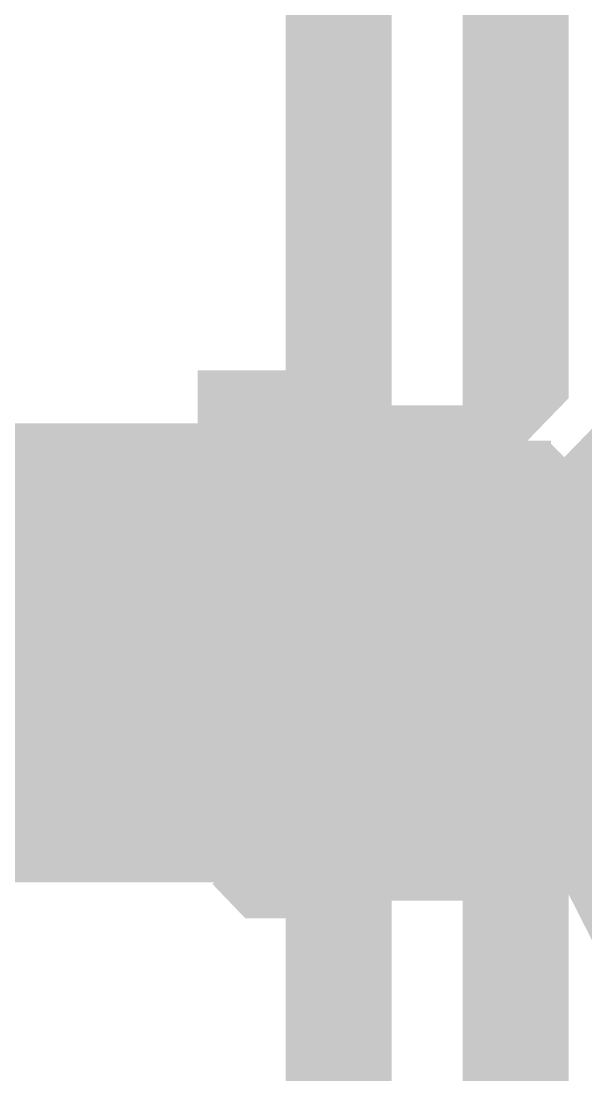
# Model space of a CAD drawing. Extents: x 0.1 to 11.6, y 0.3 to 16.2.
# Drawn here: x 7.45 to 7.5033, y 9.1802 to 9.2796 of the extents above; entities that cross this region are included whole.
import ezdxf

# ---------------------------------------------------------------- set-up
doc = ezdxf.new("R2010")
doc.units = 0
doc.header["$MEASUREMENT"] = 0

msp = doc.modelspace()

# ---------------------------------------------------------------- linework, layer by layer
at = {"color": 0}
for points, const_width in [([(7.47999, 9.56168), (7.47999, 8.87999), (7.49669, 8.87999), (7.49669, 9.56168), (7.47999, 9.56168), (5.29497, 10.8233), (5.29497, 10.8217), (5.29335, 10.8217), (5.29335, 10.8184), (5.29167, 10.8167), (5.29167, 10.0333)], 0.01), ([(7.47999, 9.24164), (7.47331, 9.24164), (7.47168, 9.23833), (7.47168, 9.23167), (7.47168, 9.23335), (7.47168, 9.23503), (7.47168, 9.23665), (7.47168, 9.23833), (7.47168, 9.24001), (7.47168, 9.24164), (7.47331, 9.24164)], 0.01), ([(7.49832, 9.23335), (7.49669, 9.23167), (7.49669, 9.23335)], 0.01), ([(7.50331, 9.23335), (7.50168, 9.23167), (7.50168, 9.23335), (7.5, 9.23335), (7.49832, 9.23335), (7.5, 9.23335), (7.5, 9.22999), (7.5, 9.22499), (7.5, 9.22168), (7.5, 9.215), (7.5, 9.21164), (7.50168, 9.20833), (7.50168, 9.21164), (7.50168, 9.215), (7.50168, 9.22168), (7.50168, 9.22499), (7.5, 9.22999), (7.5, 9.23335)], 0.01), ([(7.51167, 9.23335), (7.50999, 9.23335), (7.50999, 9.23167), (7.50836, 9.23335), (7.50667, 9.23335), (7.50667, 9.22999), (7.50836, 9.22499), (7.50836, 9.22168), (7.50836, 9.215), (7.50836, 9.21164), (7.50836, 9.20833), (7.50999, 9.20833), (7.50999, 9.21164), (7.50999, 9.215), (7.50836, 9.22168), (7.50836, 9.22499), (7.50836, 9.22999), (7.50836, 9.23335)], 0.01), ([(7.47168, 9.24001), (7.47168, 9.23833), (7.47331, 9.23833)], 0.006667), ([(7.48167, 9.24001), (7.49501, 9.24001)], 0.006667), ([(7.49669, 9.24001), (7.49501, 9.24001), (7.49669, 9.23833), (7.49669, 9.23167)], 0.006667), ([(7.49669, 9.24001), (7.49669, 9.23833), (7.49501, 9.23833)], 0.006667), ([(7.47168, 9.23665), (7.40001, 9.23665), (7.39833, 9.23665), (7.39665, 9.23665), (7.33333, 9.23665), (7.33333, 9.23503), (7.33333, 9.23335), (7.33333, 9.22999), (7.33333, 9.22835), (7.33333, 9.22499), (7.33333, 9.22331), (7.39665, 9.22331)], 0.01), ([(7.44835, 9.20665), (7.44667, 9.20665), (7.44667, 9.20833), (7.44835, 9.21164), (7.44835, 9.215), (7.44835, 9.22), (7.44835, 9.22499), (7.44835, 9.22999), (7.44835, 9.23167), (7.44835, 9.23335), (7.44997, 9.23167), (7.44997, 9.22999), (7.44997, 9.22499), (7.44997, 9.22), (7.44997, 9.215), (7.44997, 9.21164), (7.45167, 9.20833), (7.45167, 9.20665)], 0.006667), ([(7.44667, 9.23167), (7.44835, 9.22999), (7.44835, 9.22499), (7.44835, 9.22), (7.44835, 9.215), (7.44835, 9.21164), (7.44835, 9.20833), (7.44835, 9.20665), (7.44997, 9.20833), (7.44997, 9.21164), (7.44997, 9.215), (7.44997, 9.22), (7.44997, 9.22499), (7.44997, 9.22999), (7.45167, 9.23167), (7.45167, 9.23335), (7.45167, 9.23167), (7.45167, 9.22999), (7.45167, 9.22499), (7.45167, 9.22), (7.45167, 9.215), (7.45335, 9.21164), (7.45335, 9.20833), (7.45335, 9.20665), (7.45335, 9.20833), (7.45335, 9.21164), (7.45335, 9.215), (7.45503, 9.22), (7.45503, 9.22499), (7.45503, 9.22999), (7.45503, 9.23167), (7.45503, 9.23335), (7.45503, 9.23167), (7.45503, 9.22999), (7.45665, 9.22499), (7.45665, 9.22), (7.45665, 9.215), (7.45665, 9.21164), (7.45665, 9.20833), (7.45665, 9.20665), (7.45833, 9.20833), (7.45833, 9.21164), (7.45833, 9.215), (7.45833, 9.22), (7.45833, 9.22499), (7.45833, 9.22999), (7.45833, 9.23167), (7.46001, 9.23335), (7.46001, 9.23167), (7.46001, 9.22999), (7.46001, 9.22499), (7.46001, 9.22), (7.46001, 9.215), (7.46001, 9.21164), (7.46164, 9.20833), (7.46164, 9.20665), (7.46164, 9.20833), (7.46164, 9.21164), (7.46164, 9.215), (7.46164, 9.22), (7.46332, 9.22499), (7.46332, 9.22999), (7.46332, 9.23167), (7.46332, 9.23335), (7.46332, 9.23167), (7.46332, 9.22999), (7.46332, 9.22499), (7.465, 9.22), (7.465, 9.215), (7.465, 9.21164), (7.465, 9.20833), (7.465, 9.20665), (7.465, 9.20833), (7.46669, 9.21164), (7.46669, 9.215), (7.46669, 9.22), (7.46669, 9.22499), (7.46669, 9.22999), (7.46669, 9.23167), (7.46669, 9.23335), (7.46832, 9.23167), (7.46832, 9.22999), (7.46832, 9.22499), (7.46832, 9.22), (7.46832, 9.215), (7.46832, 9.21164), (7.47, 9.20833), (7.47, 9.20665), (7.47, 9.20833), (7.47, 9.21164), (7.47, 9.215), (7.47, 9.22), (7.47, 9.22499), (7.47168, 9.22999), (7.47168, 9.23167), (7.47168, 9.23335)], 0.006667), ([(7.49669, 9.22835), (7.49669, 9.22999), (7.49669, 9.23167), (7.49669, 9.23335), (7.49669, 9.23167), (7.49669, 9.22999), (7.49669, 9.22499), (7.49501, 9.22), (7.49501, 9.215), (7.49501, 9.21164), (7.49501, 9.20833), (7.49501, 9.20665), (7.49501, 9.20833), (7.49333, 9.21164), (7.49333, 9.215), (7.49333, 9.22), (7.49333, 9.22499), (7.49333, 9.22999), (7.49333, 9.23167), (7.49333, 9.23335), (7.49164, 9.23167), (7.49164, 9.22999), (7.49164, 9.22499), (7.49164, 9.22), (7.49164, 9.215), (7.49164, 9.21164), (7.49001, 9.20833), (7.49001, 9.20665), (7.49001, 9.20833), (7.49001, 9.21164), (7.49001, 9.215), (7.49001, 9.22), (7.49001, 9.22499), (7.48833, 9.22999), (7.48833, 9.23167), (7.48833, 9.23335), (7.48833, 9.23167), (7.48833, 9.22999), (7.48833, 9.22499), (7.48665, 9.22), (7.48665, 9.215), (7.48665, 9.21164), (7.48665, 9.20833), (7.48665, 9.20665), (7.48665, 9.20833), (7.48665, 9.21164), (7.48503, 9.215), (7.48503, 9.22), (7.48503, 9.22499), (7.48503, 9.22999), (7.48503, 9.23167), (7.48503, 9.23335), (7.48503, 9.23167), (7.48335, 9.23167), (7.48335, 9.22999), (7.48335, 9.22499), (7.48335, 9.22), (7.48335, 9.215), (7.48335, 9.21164), (7.48335, 9.20833), (7.48167, 9.20665), (7.48167, 9.20833), (7.48167, 9.21164), (7.48167, 9.215), (7.48167, 9.22), (7.48167, 9.22499), (7.48167, 9.22999), (7.47999, 9.23167), (7.47999, 9.23335), (7.47999, 9.23167), (7.47999, 9.22999), (7.47999, 9.22499), (7.47999, 9.22), (7.47835, 9.215), (7.47835, 9.21164), (7.47835, 9.20833), (7.47835, 9.20665), (7.47835, 9.20833), (7.47835, 9.21164), (7.47835, 9.215), (7.47667, 9.22), (7.47667, 9.22499), (7.47667, 9.22999), (7.47667, 9.23167), (7.47667, 9.23335), (7.47667, 9.23167), (7.47499, 9.22999), (7.47499, 9.22499), (7.47499, 9.22), (7.47499, 9.215), (7.47499, 9.21164), (7.47499, 9.20833), (7.47499, 9.20665), (7.47331, 9.20833), (7.47331, 9.21164), (7.47331, 9.215), (7.47331, 9.22), (7.47331, 9.22499), (7.47331, 9.22999), (7.47331, 9.23167), (7.47168, 9.23335), (7.47168, 9.23167), (7.47168, 9.22999), (7.47168, 9.22499), (7.47168, 9.22), (7.47168, 9.215), (7.47, 9.21164), (7.47, 9.20833), (7.47, 9.20665), (7.47, 9.20833), (7.47, 9.21164), (7.47, 9.215), (7.47, 9.22), (7.46832, 9.22499), (7.46832, 9.22999), (7.46832, 9.23167), (7.46832, 9.23335), (7.46832, 9.23167), (7.46832, 9.22999), (7.46669, 9.22499), (7.46669, 9.22), (7.46669, 9.215), (7.46669, 9.21164), (7.46669, 9.20833), (7.46669, 9.20665), (7.46669, 9.20833), (7.465, 9.21164), (7.465, 9.215), (7.465, 9.22), (7.465, 9.22499), (7.465, 9.22999), (7.465, 9.23167), (7.46332, 9.23335), (7.46332, 9.23167), (7.46332, 9.22999), (7.46332, 9.22499), (7.46332, 9.22), (7.46332, 9.215), (7.46332, 9.21164), (7.46164, 9.20833), (7.46164, 9.20665), (7.46164, 9.20833), (7.46164, 9.21164), (7.46164, 9.215), (7.46164, 9.22), (7.46164, 9.22499), (7.46001, 9.22999), (7.46001, 9.23167), (7.46001, 9.23335), (7.46001, 9.23167), (7.46001, 9.22999), (7.46001, 9.22499), (7.45833, 9.22), (7.45833, 9.215), (7.45833, 9.21164), (7.45833, 9.20833), (7.45833, 9.20665), (7.45833, 9.20833), (7.45833, 9.21164), (7.45665, 9.215), (7.45665, 9.22), (7.45665, 9.22499), (7.45665, 9.22999), (7.45665, 9.23167), (7.45665, 9.23335), (7.45665, 9.23167), (7.45503, 9.23167), (7.45503, 9.22999), (7.45503, 9.22499), (7.45503, 9.22), (7.45503, 9.215), (7.45503, 9.21164), (7.45503, 9.20833), (7.45335, 9.20665), (7.45335, 9.20833), (7.45335, 9.21164), (7.45335, 9.215), (7.45335, 9.22), (7.45335, 9.22499), (7.45335, 9.22999), (7.45167, 9.23167), (7.45167, 9.23335), (7.45167, 9.23167), (7.45167, 9.22999), (7.45167, 9.22499), (7.45167, 9.22), (7.44997, 9.215), (7.44997, 9.21164), (7.44997, 9.20833), (7.44997, 9.20665), (7.44997, 9.20833), (7.44997, 9.21164), (7.44997, 9.215), (7.44835, 9.22), (7.44835, 9.22499), (7.44835, 9.22999), (7.44835, 9.23167), (7.44835, 9.23335), (7.44835, 9.23167), (7.44667, 9.22999)], 0.006667), ([(7.45665, 9.20665), (7.45503, 9.20665), (7.45503, 9.20833), (7.45503, 9.21164), (7.45665, 9.215), (7.45665, 9.22), (7.45665, 9.22499), (7.45665, 9.22999), (7.45665, 9.23167), (7.45665, 9.23335), (7.45833, 9.23167), (7.45833, 9.22999), (7.45833, 9.22499), (7.45833, 9.22), (7.45833, 9.215), (7.45833, 9.21164), (7.45833, 9.20833), (7.46001, 9.20665), (7.46001, 9.20833), (7.46001, 9.21164), (7.46001, 9.215), (7.46001, 9.22), (7.46001, 9.22499), (7.46001, 9.22999), (7.46164, 9.23167), (7.46164, 9.23335), (7.46164, 9.23167), (7.46164, 9.22999), (7.46164, 9.22499), (7.46164, 9.22), (7.46332, 9.215), (7.46332, 9.21164), (7.46332, 9.20833), (7.46332, 9.20665)], 0.006667), ([(7.49501, 9.23833), (7.47331, 9.23833), (7.47168, 9.23335), (7.47168, 9.22835)], 0.006667), ([(7.49669, 9.21332), (7.49669, 9.215), (7.49669, 9.22), (7.49669, 9.22499), (7.49669, 9.22999), (7.49669, 9.23167), (7.49501, 9.23335), (7.49501, 9.23167), (7.49501, 9.22999), (7.49501, 9.22499), (7.49501, 9.22), (7.49501, 9.215), (7.49501, 9.21164), (7.49333, 9.20833), (7.49333, 9.20665), (7.49333, 9.20833), (7.49333, 9.21164), (7.49333, 9.215), (7.49333, 9.22), (7.49164, 9.22499), (7.49164, 9.22999), (7.49164, 9.23167), (7.49164, 9.23335), (7.49164, 9.23167), (7.49164, 9.22999), (7.49164, 9.22499), (7.49001, 9.22), (7.49001, 9.215), (7.49001, 9.21164), (7.49001, 9.20833), (7.49001, 9.20665), (7.49001, 9.20833), (7.49001, 9.21164), (7.48833, 9.215), (7.48833, 9.22), (7.48833, 9.22499), (7.48833, 9.22999), (7.48833, 9.23167), (7.48833, 9.23335), (7.48665, 9.23167), (7.48665, 9.22999), (7.48665, 9.22499), (7.48665, 9.22), (7.48665, 9.215), (7.48665, 9.21164), (7.48665, 9.20833), (7.48503, 9.20665), (7.48503, 9.20833), (7.48503, 9.21164), (7.48503, 9.215), (7.48503, 9.22), (7.48503, 9.22499), (7.48335, 9.22999), (7.48335, 9.23167), (7.48335, 9.23335), (7.48335, 9.23167), (7.48335, 9.22999), (7.48335, 9.22499), (7.48335, 9.22), (7.48167, 9.215), (7.48167, 9.21164), (7.48167, 9.20833), (7.48167, 9.20665), (7.48167, 9.20833), (7.48167, 9.21164), (7.48167, 9.215), (7.47999, 9.22), (7.47999, 9.22499), (7.47999, 9.22999), (7.47999, 9.23167), (7.47999, 9.23335), (7.47999, 9.23167), (7.47835, 9.22999), (7.47835, 9.22499), (7.47835, 9.22), (7.47835, 9.215), (7.47835, 9.21164), (7.47835, 9.20833), (7.47835, 9.20665), (7.47667, 9.20833), (7.47667, 9.21164), (7.47667, 9.215), (7.47667, 9.22), (7.47667, 9.22499), (7.47667, 9.22999), (7.47499, 9.23167), (7.47499, 9.23335), (7.47499, 9.23167), (7.47499, 9.22999), (7.47499, 9.22499), (7.47499, 9.22), (7.47499, 9.215), (7.47331, 9.21164), (7.47331, 9.20833), (7.47331, 9.20665), (7.47331, 9.20833), (7.47331, 9.21164), (7.47331, 9.215), (7.47168, 9.22), (7.47168, 9.22499), (7.47168, 9.22999), (7.47168, 9.23167), (7.47168, 9.23335), (7.47168, 9.23167), (7.47168, 9.22999), (7.47168, 9.22667)], 0.006667), ([(7.49501, 9.23833), (7.49669, 9.23335), (7.49669, 9.22835)], 0.006667), ([(7.48167, 9.23665), (7.47168, 9.23665)], 0.006667), ([(7.48167, 9.23503), (7.40001, 9.23503)], 0.006667), ([(7.49669, 9.23503), (7.48167, 9.23503)], 0.006667), ([(7.50667, 9.23335), (7.50499, 9.23335), (7.50499, 9.23167), (7.50499, 9.23335), (7.50331, 9.23335), (7.50499, 9.22999), (7.50499, 9.22499), (7.50499, 9.22168), (7.50499, 9.215), (7.50499, 9.21164), (7.50499, 9.20833), (7.50499, 9.21164), (7.50499, 9.215), (7.50499, 9.22168), (7.50499, 9.22499), (7.50499, 9.22999), (7.50499, 9.23335)], 0.01), ([(7.44835, 9.23335), (7.44667, 9.23335)], 0.006667), ([(7.44835, 9.23335), (7.44835, 9.23167), (7.44667, 9.22999)], 0.006667), ([(7.44997, 9.22999), (7.44835, 9.23167), (7.44835, 9.23335)], 0.006667), ([(7.44997, 9.23335), (7.44835, 9.23335)], 0.006667), ([(7.45335, 9.23167), (7.45335, 9.22999), (7.45335, 9.22499), (7.45335, 9.22), (7.45335, 9.215), (7.45335, 9.21164), (7.45167, 9.20833), (7.45167, 9.20665), (7.45167, 9.20833), (7.45167, 9.21164), (7.45167, 9.215), (7.45167, 9.22), (7.44997, 9.22499), (7.44997, 9.22999), (7.44997, 9.23167), (7.44997, 9.23335)], 0.006667), ([(7.45167, 9.23335), (7.44997, 9.23167), (7.44997, 9.22999)], 0.006667), ([(7.45167, 9.22999), (7.44997, 9.23167), (7.44997, 9.23335)], 0.006667), ([(7.45335, 9.22999), (7.45335, 9.23167), (7.45167, 9.23335)], 0.006667), ([(7.45167, 9.23335), (7.45335, 9.23335)], 0.006667), ([(7.45335, 9.23335), (7.45167, 9.23167), (7.45167, 9.22999)], 0.006667), ([(7.45833, 9.23167), (7.45833, 9.22999), (7.45665, 9.22499), (7.45665, 9.22), (7.45665, 9.215), (7.45665, 9.21164), (7.45665, 9.20833), (7.45665, 9.20665), (7.45665, 9.20833), (7.45503, 9.20833), (7.45503, 9.21164), (7.45503, 9.215), (7.45503, 9.22), (7.45503, 9.22499), (7.45503, 9.22999), (7.45503, 9.23167), (7.45335, 9.23335)], 0.006667), ([(7.45335, 9.23335), (7.45335, 9.23167), (7.45335, 9.22999), (7.45335, 9.22499), (7.45503, 9.22), (7.45503, 9.215), (7.45503, 9.21164), (7.45503, 9.20833), (7.45503, 9.20665)], 0.006667), ([(7.45503, 9.23335), (7.45503, 9.23167), (7.45335, 9.22999)], 0.006667), ([(7.45335, 9.23335), (7.45503, 9.23335)], 0.006667), ([(7.45503, 9.22999), (7.45503, 9.23167), (7.45335, 9.23335)], 0.006667), ([(7.45665, 9.23335), (7.45503, 9.23335)], 0.006667), ([(7.45665, 9.23335), (7.45665, 9.23167), (7.45503, 9.22999)], 0.006667), ([(7.45833, 9.22999), (7.45665, 9.23167), (7.45665, 9.23335)], 0.006667), ([(7.45833, 9.23335), (7.45665, 9.23335)], 0.006667), ([(7.46001, 9.20665), (7.46001, 9.20833), (7.46001, 9.21164), (7.46001, 9.215), (7.45833, 9.22), (7.45833, 9.22499), (7.45833, 9.22999), (7.45833, 9.23167), (7.45833, 9.23335)], 0.006667), ([(7.46001, 9.23335), (7.45833, 9.23167), (7.45833, 9.22999)], 0.006667), ([(7.46001, 9.22999), (7.45833, 9.23167), (7.45833, 9.23335)], 0.006667), ([(7.46164, 9.22999), (7.46164, 9.23167), (7.46001, 9.23335)], 0.006667), ([(7.46001, 9.23335), (7.46164, 9.23335)], 0.006667), ([(7.46164, 9.23335), (7.46001, 9.23167), (7.46001, 9.22999)], 0.006667), ([(7.47331, 9.23167), (7.47331, 9.22999), (7.47331, 9.22499), (7.47331, 9.22), (7.47331, 9.215), (7.47331, 9.21164), (7.47331, 9.20833), (7.47168, 9.20665), (7.47168, 9.20833), (7.47168, 9.21164), (7.47168, 9.215), (7.47168, 9.22), (7.47168, 9.22499), (7.47, 9.22999), (7.47, 9.23167), (7.47, 9.23335), (7.47, 9.23167), (7.47, 9.22999), (7.47, 9.22499), (7.47, 9.22), (7.46832, 9.215), (7.46832, 9.21164), (7.46832, 9.20833), (7.46832, 9.20665), (7.46832, 9.20833), (7.46832, 9.21164), (7.46669, 9.215), (7.46669, 9.22), (7.46669, 9.22499), (7.46669, 9.22999), (7.46669, 9.23167), (7.46669, 9.23335), (7.46669, 9.23167), (7.465, 9.22999), (7.465, 9.22499), (7.465, 9.22), (7.465, 9.215), (7.465, 9.21164), (7.465, 9.20833), (7.46332, 9.20665), (7.46332, 9.20833), (7.46332, 9.21164), (7.46332, 9.215), (7.46332, 9.22), (7.46332, 9.22499), (7.46332, 9.22999), (7.46164, 9.23167), (7.46164, 9.23335)], 0.006667), ([(7.46332, 9.23335), (7.46164, 9.23167), (7.46164, 9.22999)], 0.006667), ([(7.46164, 9.23335), (7.46332, 9.23335)], 0.006667), ([(7.46332, 9.22999), (7.46332, 9.23167), (7.46164, 9.23335)], 0.006667), ([(7.46332, 9.23335), (7.465, 9.23335)], 0.006667), ([(7.465, 9.23335), (7.465, 9.23167), (7.46332, 9.22999)], 0.006667), ([(7.465, 9.23335), (7.465, 9.23167), (7.46669, 9.22999), (7.46669, 9.22499), (7.46669, 9.22), (7.46669, 9.215), (7.46669, 9.21164), (7.46669, 9.20833), (7.46669, 9.20665)], 0.006667), ([(7.46669, 9.23335), (7.46669, 9.23167), (7.465, 9.22999)], 0.006667), ([(7.46669, 9.22999), (7.465, 9.23167), (7.465, 9.23335)], 0.006667), ([(7.46669, 9.23335), (7.465, 9.23335)], 0.006667), ([(7.46832, 9.23335), (7.46669, 9.23335)], 0.006667), ([(7.46832, 9.22999), (7.46669, 9.23167), (7.46669, 9.23335)], 0.006667), ([(7.47, 9.22999), (7.46832, 9.23167), (7.46832, 9.23335)], 0.006667), ([(7.47, 9.23335), (7.46832, 9.23167), (7.46832, 9.22999)], 0.006667), ([(7.47, 9.23335), (7.47, 9.23167), (7.47, 9.22999), (7.47, 9.22499), (7.47, 9.22), (7.47, 9.215), (7.47168, 9.21164), (7.47168, 9.20833), (7.47168, 9.20665)], 0.006667), ([(7.47168, 9.23335), (7.47, 9.23167), (7.47, 9.22999)], 0.006667), ([(7.47, 9.23335), (7.47168, 9.23335)], 0.006667), ([(7.47168, 9.22999), (7.47168, 9.23167), (7.47, 9.23335)], 0.006667), ([(7.47331, 9.20335), (7.47168, 9.20335), (7.47168, 9.20167), (7.47168, 9.20335), (7.47168, 9.20503), (7.47168, 9.20665), (7.47168, 9.20833), (7.47168, 9.21001), (7.47168, 9.21332), (7.47168, 9.215), (7.47168, 9.21669), (7.47168, 9.22), (7.47168, 9.22331), (7.47168, 9.22499), (7.47168, 9.22667), (7.47168, 9.22999), (7.47168, 9.23167), (7.47168, 9.22999), (7.47331, 9.22331)], 0.01), ([(7.47168, 9.23335), (7.47331, 9.23167), (7.47331, 9.22999), (7.47331, 9.22835), (7.47331, 9.22667), (7.47331, 9.22499), (7.47331, 9.22168), (7.47331, 9.22), (7.47331, 9.21669), (7.47331, 9.215), (7.47331, 9.21164), (7.47331, 9.21001), (7.47331, 9.20833)], 0.006667), ([(7.47168, 9.23335), (7.47331, 9.23167), (7.47331, 9.22999), (7.47331, 9.22835), (7.47331, 9.22499), (7.47331, 9.22331), (7.47331, 9.22), (7.47331, 9.21832), (7.47331, 9.215), (7.47331, 9.21332), (7.47331, 9.21164), (7.47331, 9.21001), (7.47331, 9.20833)], 0.006667), ([(7.47331, 9.20833), (7.47168, 9.20665), (7.47168, 9.20833), (7.47168, 9.21164), (7.47168, 9.215), (7.47168, 9.22), (7.47331, 9.22499), (7.47331, 9.22999), (7.47331, 9.23167), (7.47331, 9.23335), (7.47331, 9.23167), (7.47331, 9.22999), (7.47499, 9.22499), (7.47499, 9.22), (7.47499, 9.215), (7.47499, 9.21164), (7.47499, 9.20833), (7.47499, 9.20665), (7.47499, 9.20833), (7.47667, 9.21164), (7.47667, 9.215), (7.47667, 9.22), (7.47667, 9.22499), (7.47667, 9.22999), (7.47667, 9.23167)], 0.006667), ([(7.47168, 9.23335), (7.47331, 9.23335)], 0.006667), ([(7.47331, 9.22999), (7.47331, 9.23167), (7.47168, 9.23335)], 0.006667), ([(7.47168, 9.23335), (7.47331, 9.23335)], 0.006667), ([(7.47331, 9.23335), (7.47331, 9.23167), (7.47168, 9.22999)], 0.006667), ([(7.47499, 9.23335), (7.47499, 9.23167), (7.47331, 9.22999)], 0.006667), ([(7.47499, 9.23335), (7.47331, 9.23335)], 0.006667), ([(7.48167, 9.23167), (7.48167, 9.22999), (7.48167, 9.22499), (7.48167, 9.22), (7.48167, 9.215), (7.48167, 9.21164), (7.47999, 9.20833), (7.47999, 9.20665), (7.47999, 9.20833), (7.47999, 9.21164), (7.47999, 9.215), (7.47999, 9.22), (7.47835, 9.22499), (7.47835, 9.22999), (7.47835, 9.23167), (7.47835, 9.23335), (7.47835, 9.23167), (7.47835, 9.22999), (7.47835, 9.22499), (7.47667, 9.22), (7.47667, 9.215), (7.47667, 9.21164), (7.47667, 9.20833), (7.47667, 9.20665), (7.47667, 9.20833), (7.47499, 9.21164), (7.47499, 9.215), (7.47499, 9.22), (7.47499, 9.22499), (7.47499, 9.22999), (7.47499, 9.23167), (7.47499, 9.23335)], 0.006667), ([(7.47667, 9.23335), (7.47499, 9.23335)], 0.006667), ([(7.47667, 9.23335), (7.47667, 9.23167), (7.47499, 9.22999)], 0.006667), ([(7.47667, 9.22999), (7.47499, 9.23167), (7.47499, 9.23335)], 0.006667), ([(7.47667, 9.23335), (7.47835, 9.23335), (7.47835, 9.23167), (7.47835, 9.22999), (7.47835, 9.22499), (7.47835, 9.22), (7.47835, 9.215), (7.47835, 9.21164), (7.47999, 9.20833), (7.47999, 9.20665), (7.47999, 9.20833), (7.47999, 9.21164), (7.47999, 9.215), (7.47999, 9.22), (7.48167, 9.22499), (7.48167, 9.22999), (7.48167, 9.23167)], 0.006667), ([(7.47835, 9.22999), (7.47667, 9.23167), (7.47667, 9.23335)], 0.006667), ([(7.47999, 9.23335), (7.47835, 9.23167), (7.47835, 9.22999)], 0.006667), ([(7.47835, 9.23335), (7.47999, 9.23335)], 0.006667), ([(7.47999, 9.22999), (7.47835, 9.23167), (7.47835, 9.23335)], 0.006667), ([(7.48167, 9.22999), (7.48167, 9.23167), (7.47999, 9.23335)], 0.006667), ([(7.47999, 9.23335), (7.48167, 9.23335)], 0.006667), ([(7.48167, 9.23335), (7.47999, 9.23167), (7.47999, 9.22999)], 0.006667), ([(7.48665, 9.23167), (7.48665, 9.22999), (7.48503, 9.22499), (7.48503, 9.22), (7.48503, 9.215), (7.48503, 9.21164), (7.48503, 9.20833), (7.48503, 9.20665), (7.48503, 9.20833), (7.48335, 9.20833), (7.48335, 9.21164), (7.48335, 9.215), (7.48335, 9.22), (7.48335, 9.22499), (7.48335, 9.22999), (7.48335, 9.23167), (7.48167, 9.23335)], 0.006667), ([(7.48167, 9.23335), (7.48167, 9.23167), (7.48167, 9.22999), (7.48167, 9.22499), (7.48335, 9.22), (7.48335, 9.215), (7.48335, 9.21164), (7.48335, 9.20833), (7.48335, 9.20665)], 0.006667), ([(7.48335, 9.23335), (7.48335, 9.23167), (7.48167, 9.22999)], 0.006667), ([(7.48167, 9.23335), (7.48335, 9.23335)], 0.006667), ([(7.48335, 9.22999), (7.48335, 9.23167), (7.48167, 9.23335)], 0.006667), ([(7.48503, 9.23335), (7.48335, 9.23335)], 0.006667), ([(7.48503, 9.23335), (7.48503, 9.23167), (7.48335, 9.22999)], 0.006667), ([(7.48503, 9.23335), (7.48665, 9.23167), (7.48665, 9.22999), (7.48665, 9.22499), (7.48665, 9.22), (7.48665, 9.215), (7.48665, 9.21164), (7.48665, 9.20833), (7.48833, 9.20665), (7.48833, 9.20833), (7.48833, 9.21164), (7.48833, 9.215), (7.48833, 9.22), (7.48833, 9.22499), (7.49001, 9.22999), (7.49001, 9.23167)], 0.006667), ([(7.48665, 9.22999), (7.48503, 9.23167), (7.48503, 9.23335)], 0.006667), ([(7.48665, 9.23335), (7.48503, 9.23335)], 0.006667), ([(7.49333, 9.20665), (7.49164, 9.20833), (7.49164, 9.21164), (7.49164, 9.215), (7.49164, 9.22), (7.49164, 9.22499), (7.49164, 9.22999), (7.49001, 9.23167), (7.49001, 9.23335), (7.49001, 9.23167), (7.49001, 9.22999), (7.49001, 9.22499), (7.49001, 9.22), (7.49001, 9.215), (7.48833, 9.21164), (7.48833, 9.20833), (7.48833, 9.20665), (7.48833, 9.20833), (7.48833, 9.21164), (7.48833, 9.215), (7.48665, 9.22), (7.48665, 9.22499), (7.48665, 9.22999), (7.48665, 9.23167), (7.48665, 9.23335)], 0.006667), ([(7.48833, 9.23335), (7.48665, 9.23167), (7.48665, 9.22999)], 0.006667), ([(7.48833, 9.22999), (7.48665, 9.23167), (7.48665, 9.23335)], 0.006667), ([(7.49001, 9.22999), (7.49001, 9.23167), (7.48833, 9.23335)], 0.006667), ([(7.48833, 9.23335), (7.49001, 9.23335)], 0.006667), ([(7.49001, 9.23335), (7.48833, 9.23167), (7.48833, 9.22999)], 0.006667), ([(7.49001, 9.23335), (7.49001, 9.23167), (7.49001, 9.22999), (7.49001, 9.22499), (7.49001, 9.22), (7.49164, 9.215), (7.49164, 9.21164), (7.49164, 9.20833), (7.49164, 9.20665), (7.49164, 9.20833), (7.49164, 9.21164), (7.49164, 9.215), (7.49333, 9.22), (7.49333, 9.22499), (7.49333, 9.22999), (7.49333, 9.23167), (7.49333, 9.23335), (7.49333, 9.23167), (7.49501, 9.22999), (7.49501, 9.22499), (7.49501, 9.22), (7.49501, 9.215), (7.49501, 9.21164), (7.49501, 9.20833), (7.49501, 9.20665)], 0.006667), ([(7.49164, 9.23335), (7.49164, 9.23167), (7.49001, 9.22999)], 0.006667), ([(7.49001, 9.23335), (7.49164, 9.23335)], 0.006667), ([(7.49164, 9.22999), (7.49164, 9.23167), (7.49001, 9.23335)], 0.006667), ([(7.49333, 9.23335), (7.49164, 9.23335)], 0.006667), ([(7.49333, 9.23335), (7.49333, 9.23167), (7.49164, 9.22999)], 0.006667), ([(7.49669, 9.20665), (7.49669, 9.20833), (7.49669, 9.21164), (7.49669, 9.215), (7.49501, 9.22), (7.49501, 9.22499), (7.49501, 9.22999), (7.49501, 9.23167), (7.49501, 9.23335), (7.49501, 9.23167), (7.49333, 9.22999), (7.49333, 9.22499), (7.49333, 9.22), (7.49333, 9.215), (7.49333, 9.21164), (7.49333, 9.20833)], 0.006667), ([(7.49501, 9.23335), (7.49501, 9.23167), (7.49333, 9.22999)], 0.006667), ([(7.49501, 9.22999), (7.49333, 9.23167), (7.49333, 9.23335)], 0.006667), ([(7.49501, 9.23335), (7.49333, 9.23335)], 0.006667), ([(7.49669, 9.23335), (7.49501, 9.23335)], 0.006667), ([(7.49669, 9.22999), (7.49501, 9.23167), (7.49501, 9.23335)], 0.006667), ([(7.49669, 9.20665), (7.49669, 9.20833), (7.49669, 9.21001), (7.49669, 9.21164), (7.49669, 9.21332), (7.49669, 9.21669), (7.49669, 9.22), (7.49669, 9.22168), (7.49669, 9.22499), (7.49669, 9.22667), (7.49669, 9.22999), (7.49669, 9.23167), (7.49669, 9.23335)], 0.006667), ([(7.49669, 9.23335), (7.49669, 9.23167)], 0.006667), ([(7.49669, 9.23335), (7.49669, 9.23167)], 0.006667), ([(7.49669, 9.23167), (7.49669, 9.23335)], 0.006667), ([(7.49832, 9.23335), (7.49669, 9.23167), (7.49669, 9.22999)], 0.006667), ([(7.49832, 9.20665), (7.49832, 9.20833), (7.49832, 9.21164), (7.49832, 9.215), (7.49832, 9.22), (7.49832, 9.22499), (7.5, 9.22999), (7.5, 9.23167), (7.5, 9.23335)], 0.006667), ([(7.5, 9.23335), (7.5, 9.23167), (7.5, 9.22999), (7.5, 9.22499), (7.5, 9.22), (7.5, 9.215), (7.49832, 9.21164), (7.49832, 9.20833), (7.49832, 9.20665)], 0.006667), ([(7.50168, 9.23167), (7.50168, 9.22999), (7.50168, 9.22499), (7.50168, 9.22), (7.50168, 9.215), (7.50168, 9.21164), (7.50168, 9.20833), (7.5, 9.20665), (7.5, 9.20833), (7.5, 9.21164), (7.5, 9.215), (7.5, 9.22), (7.5, 9.22499), (7.49832, 9.22999), (7.49832, 9.23167), (7.49832, 9.23335)], 0.006667), ([(7.49832, 9.23335), (7.49832, 9.23167), (7.49832, 9.22999), (7.49832, 9.22499), (7.49832, 9.22), (7.49832, 9.215), (7.5, 9.21164), (7.5, 9.20833), (7.5, 9.20665)], 0.006667), ([(7.49832, 9.23335), (7.5, 9.23335)], 0.006667), ([(7.5, 9.22999), (7.5, 9.23167), (7.49832, 9.23335)], 0.006667), ([(7.5, 9.20665), (7.5, 9.20833), (7.5, 9.21164), (7.5, 9.215), (7.50168, 9.22), (7.50168, 9.22499), (7.50168, 9.22999), (7.50168, 9.23167), (7.50168, 9.23335), (7.50168, 9.23167), (7.50168, 9.22999), (7.50331, 9.22499), (7.50331, 9.22), (7.50331, 9.215), (7.50331, 9.21164), (7.50331, 9.20833), (7.50331, 9.20665)], 0.006667), ([(7.50168, 9.23335), (7.50168, 9.23167), (7.5, 9.22999)], 0.006667), ([(7.50168, 9.20665), (7.50168, 9.20833), (7.50168, 9.21164), (7.50331, 9.215), (7.50331, 9.22), (7.50331, 9.22499), (7.50331, 9.22999), (7.50331, 9.23167), (7.50331, 9.23335)], 0.006667), ([(7.50331, 9.23335), (7.50168, 9.23335)], 0.006667), ([(7.50499, 9.23335), (7.50499, 9.23167), (7.50499, 9.22999), (7.50331, 9.22499), (7.50331, 9.22), (7.50331, 9.215), (7.50331, 9.21164), (7.50331, 9.20833), (7.50331, 9.20665)], 0.006667), ([(7.50667, 9.22499), (7.50499, 9.22), (7.50499, 9.215), (7.50499, 9.21164), (7.50499, 9.20833), (7.50499, 9.20665), (7.50499, 9.20833), (7.50499, 9.21164), (7.50331, 9.215), (7.50331, 9.22), (7.50331, 9.22499), (7.50331, 9.22999), (7.50331, 9.23167), (7.50331, 9.23335)], 0.006667), ([(7.50499, 9.22999), (7.50331, 9.23167), (7.50331, 9.23335)], 0.006667), ([(7.50499, 9.23335), (7.50667, 9.23335), (7.50667, 9.23167), (7.50667, 9.22999), (7.50667, 9.22499), (7.50667, 9.22), (7.50667, 9.215), (7.50667, 9.21164), (7.50836, 9.20833), (7.50836, 9.20665)], 0.006667), ([(7.50499, 9.23335), (7.50499, 9.23167), (7.50499, 9.22999)], 0.006667), ([(7.44997, 9.23167), (7.44997, 9.22999), (7.44997, 9.22499), (7.44835, 9.22), (7.44835, 9.215), (7.44835, 9.21164), (7.44835, 9.20833), (7.44835, 9.20665), (7.44835, 9.20833), (7.44667, 9.21164)], 0.006667), ([(7.45167, 9.20665), (7.45167, 9.20833), (7.45167, 9.21164), (7.45167, 9.215), (7.45167, 9.22), (7.45167, 9.22499), (7.45335, 9.22999), (7.45335, 9.23167)], 0.006667), ([(7.46164, 9.23167), (7.46164, 9.22999), (7.46164, 9.22499), (7.46164, 9.22), (7.46164, 9.215), (7.46001, 9.21164), (7.46001, 9.20833)], 0.006667), ([(7.46832, 9.20665), (7.46669, 9.20665), (7.46832, 9.20833), (7.46832, 9.21164), (7.46832, 9.215), (7.46832, 9.22), (7.46832, 9.22499), (7.46832, 9.22999), (7.47, 9.23167)], 0.006667), ([(7.465, 9.20665), (7.46332, 9.20665), (7.46332, 9.20833), (7.46332, 9.21164), (7.46332, 9.215), (7.465, 9.22), (7.465, 9.22499), (7.465, 9.22999), (7.465, 9.23167)], 0.006667), ([(7.49669, 9.22667), (7.49669, 9.22835), (7.49669, 9.22999), (7.49669, 9.23167), (7.47331, 9.23167)], 0.006667), ([(7.47331, 9.23167), (7.47499, 9.23167)], 0.006667), ([(7.48503, 9.20665), (7.48335, 9.20665), (7.48335, 9.20833), (7.48335, 9.21164), (7.48503, 9.215), (7.48503, 9.22), (7.48503, 9.22499), (7.48503, 9.22999), (7.48503, 9.23167)], 0.006667), ([(7.49669, 9.20665), (7.49501, 9.20665), (7.49669, 9.20833), (7.49669, 9.21164), (7.49669, 9.215), (7.49669, 9.22), (7.49669, 9.22499), (7.49669, 9.22999), (7.49832, 9.23167)], 0.006667), ([(7.49669, 9.23167), (7.49669, 9.22835), (7.49501, 9.22168)], 0.006667), ([(7.5, 9.21164), (7.49832, 9.21332), (7.49832, 9.21669), (7.49832, 9.22168), (7.49832, 9.22331), (7.49832, 9.22835), (7.49669, 9.22999)], 0.01), ([(7.49669, 9.21332), (7.49669, 9.215), (7.49669, 9.21832), (7.49669, 9.22), (7.49669, 9.22331), (7.49669, 9.22499), (7.49669, 9.22835), (7.49669, 9.22999), (7.49669, 9.23167)], 0.006667), ([(7.49832, 9.23167), (7.49832, 9.22999), (7.49832, 9.22499), (7.49832, 9.22), (7.49669, 9.215), (7.49669, 9.21164), (7.49669, 9.20833)], 0.006667), ([(7.50168, 9.22999), (7.50168, 9.22835), (7.50331, 9.22331), (7.50331, 9.22168), (7.50331, 9.21669), (7.50331, 9.21332), (7.50331, 9.21164), (7.50499, 9.21001), (7.50499, 9.20833), (7.50667, 9.21001), (7.50667, 9.21164), (7.50836, 9.21001), (7.50836, 9.20833)], 0.01), ([(7.50499, 9.20665), (7.50331, 9.20665), (7.50331, 9.20833), (7.50499, 9.21164), (7.50499, 9.215), (7.50499, 9.22), (7.50499, 9.22499), (7.50499, 9.22999), (7.50499, 9.23167)], 0.006667), ([(7.50667, 9.21164), (7.50667, 9.21332), (7.50667, 9.21669), (7.50667, 9.22168), (7.50667, 9.22331), (7.50499, 9.22835), (7.50499, 9.22999)], 0.01), ([(7.44997, 9.21001), (7.44997, 9.21164), (7.44835, 9.21332), (7.44835, 9.21669), (7.44835, 9.22), (7.44835, 9.22331), (7.44835, 9.22667), (7.44835, 9.22835), (7.44835, 9.22999), (7.44667, 9.22999)], 0.006667), ([(7.45167, 9.21001), (7.45167, 9.21164), (7.45167, 9.21332), (7.45167, 9.21669), (7.44997, 9.22), (7.44997, 9.22331), (7.44997, 9.22667), (7.44997, 9.22835), (7.44997, 9.22999)], 0.006667), ([(7.44997, 9.22999), (7.45167, 9.22999)], 0.006667), ([(7.45167, 9.22999), (7.45167, 9.22835), (7.45167, 9.22667), (7.45167, 9.22331), (7.44997, 9.22), (7.44997, 9.21669), (7.44997, 9.21332), (7.44997, 9.21164), (7.44997, 9.21001)], 0.006667), ([(7.45335, 9.21001), (7.45335, 9.21164), (7.45335, 9.21332), (7.45335, 9.21669), (7.45335, 9.22), (7.45167, 9.22331), (7.45167, 9.22667), (7.45167, 9.22835), (7.45167, 9.22999)], 0.006667), ([(7.45503, 9.21001), (7.45503, 9.21164), (7.45503, 9.21332), (7.45503, 9.21669), (7.45503, 9.22), (7.45503, 9.22331), (7.45335, 9.22667), (7.45335, 9.22835), (7.45335, 9.22999)], 0.006667), ([(7.45335, 9.22999), (7.45503, 9.22999)], 0.006667), ([(7.45503, 9.22999), (7.45503, 9.22835), (7.45503, 9.22667), (7.45503, 9.22331), (7.45503, 9.22), (7.45503, 9.21669), (7.45335, 9.21332), (7.45335, 9.21164), (7.45335, 9.21001)], 0.006667), ([(7.45833, 9.21001), (7.45665, 9.21164), (7.45665, 9.21332), (7.45665, 9.21669), (7.45665, 9.22), (7.45665, 9.22331), (7.45665, 9.22667), (7.45665, 9.22835), (7.45503, 9.22999)], 0.006667), ([(7.46001, 9.21001), (7.46001, 9.21164), (7.46001, 9.21332), (7.45833, 9.21669), (7.45833, 9.22), (7.45833, 9.22331), (7.45833, 9.22667), (7.45833, 9.22835), (7.45833, 9.22999)], 0.006667), ([(7.45833, 9.22999), (7.46001, 9.22999)], 0.006667), ([(7.46001, 9.22999), (7.46001, 9.22835), (7.46001, 9.22667), (7.45833, 9.22331), (7.45833, 9.22), (7.45833, 9.21669), (7.45833, 9.21332), (7.45833, 9.21164), (7.45833, 9.21001)], 0.006667), ([(7.46164, 9.21001), (7.46164, 9.21164), (7.46164, 9.21332), (7.46164, 9.21669), (7.46001, 9.22), (7.46001, 9.22331), (7.46001, 9.22667), (7.46001, 9.22835), (7.46001, 9.22999)], 0.006667), ([(7.46332, 9.21001), (7.46332, 9.21164), (7.46332, 9.21332), (7.46332, 9.21669), (7.46332, 9.22), (7.46164, 9.22331), (7.46164, 9.22667), (7.46164, 9.22835), (7.46164, 9.22999)], 0.006667), ([(7.46164, 9.22999), (7.46332, 9.22999)], 0.006667), ([(7.46332, 9.22999), (7.46332, 9.22835), (7.46332, 9.22667), (7.46332, 9.22331), (7.46332, 9.22), (7.46164, 9.21669), (7.46164, 9.21332), (7.46164, 9.21164), (7.46164, 9.21001)], 0.006667), ([(7.465, 9.21001), (7.465, 9.21164), (7.465, 9.21332), (7.465, 9.21669), (7.465, 9.22), (7.465, 9.22331), (7.465, 9.22667), (7.46332, 9.22835), (7.46332, 9.22999)], 0.006667), ([(7.465, 9.22999), (7.46669, 9.22999)], 0.006667), ([(7.46832, 9.21001), (7.46832, 9.21164), (7.46669, 9.21332), (7.46669, 9.21669), (7.46669, 9.22), (7.46669, 9.22331), (7.46669, 9.22667), (7.46669, 9.22835), (7.46669, 9.22999)], 0.006667), ([(7.46832, 9.22999), (7.46832, 9.22835), (7.46669, 9.22667), (7.46669, 9.22331), (7.46669, 9.22), (7.46669, 9.21669), (7.46669, 9.21332), (7.46669, 9.21164), (7.46669, 9.21001)], 0.006667), ([(7.47, 9.21001), (7.47, 9.21164), (7.47, 9.21332), (7.46832, 9.21669), (7.46832, 9.22), (7.46832, 9.22331), (7.46832, 9.22667), (7.46832, 9.22835), (7.46832, 9.22999)], 0.006667), ([(7.47168, 9.21001), (7.47168, 9.21164), (7.47168, 9.21332), (7.47168, 9.21669), (7.47168, 9.22), (7.47, 9.22331), (7.47, 9.22667), (7.47, 9.22835), (7.47, 9.22999)], 0.006667), ([(7.47, 9.22999), (7.47168, 9.22999)], 0.006667), ([(7.47168, 9.22999), (7.47168, 9.22835), (7.47168, 9.22667), (7.47168, 9.22331), (7.47168, 9.22), (7.47, 9.21669), (7.47, 9.21332), (7.47, 9.21164), (7.47, 9.21001)], 0.006667), ([(7.47331, 9.21001), (7.47331, 9.21164), (7.47331, 9.21332), (7.47331, 9.21669), (7.47331, 9.22), (7.47331, 9.22331), (7.47168, 9.22667), (7.47168, 9.22835), (7.47168, 9.22999)], 0.006667), ([(7.47499, 9.21001), (7.47499, 9.21164), (7.47499, 9.21332), (7.47499, 9.21669), (7.47499, 9.22), (7.47499, 9.22331), (7.47499, 9.22667), (7.47331, 9.22835), (7.47331, 9.22999)], 0.006667), ([(7.47331, 9.22999), (7.47499, 9.22999)], 0.006667), ([(7.47499, 9.22999), (7.47499, 9.22835), (7.47499, 9.22667), (7.47499, 9.22331), (7.47499, 9.22), (7.47499, 9.21669), (7.47499, 9.21332), (7.47331, 9.21164), (7.47331, 9.21001)], 0.006667), ([(7.47835, 9.21001), (7.47835, 9.21164), (7.47667, 9.21332), (7.47667, 9.21669), (7.47667, 9.22), (7.47667, 9.22331), (7.47667, 9.22667), (7.47667, 9.22835), (7.47667, 9.22999)], 0.006667), ([(7.47999, 9.21001), (7.47999, 9.21164), (7.47999, 9.21332), (7.47999, 9.21669), (7.47835, 9.22), (7.47835, 9.22331), (7.47835, 9.22667), (7.47835, 9.22835), (7.47835, 9.22999)], 0.006667), ([(7.47835, 9.22999), (7.47999, 9.22999)], 0.006667), ([(7.47999, 9.22999), (7.47999, 9.22835), (7.47999, 9.22667), (7.47999, 9.22331), (7.47835, 9.22), (7.47835, 9.21669), (7.47835, 9.21332), (7.47835, 9.21164), (7.47835, 9.21001)], 0.006667), ([(7.48167, 9.21001), (7.48167, 9.21164), (7.48167, 9.21332), (7.48167, 9.21669), (7.48167, 9.22), (7.47999, 9.22331), (7.47999, 9.22667), (7.47999, 9.22835), (7.47999, 9.22999)], 0.006667), ([(7.48335, 9.21001), (7.48335, 9.21164), (7.48335, 9.21332), (7.48335, 9.21669), (7.48335, 9.22), (7.48335, 9.22331), (7.48335, 9.22667), (7.48167, 9.22835), (7.48167, 9.22999)], 0.006667), ([(7.48167, 9.22999), (7.48335, 9.22999)], 0.006667), ([(7.48335, 9.22999), (7.48335, 9.22835), (7.48335, 9.22667), (7.48335, 9.22331), (7.48335, 9.22), (7.48335, 9.21669), (7.48335, 9.21332), (7.48167, 9.21164), (7.48167, 9.21001)], 0.006667), ([(7.48665, 9.21001), (7.48503, 9.21164), (7.48503, 9.21332), (7.48503, 9.21669), (7.48503, 9.22), (7.48503, 9.22331), (7.48503, 9.22667), (7.48503, 9.22835), (7.48335, 9.22999)], 0.006667), ([(7.48833, 9.21001), (7.48833, 9.21164), (7.48833, 9.21332), (7.48665, 9.21669), (7.48665, 9.22), (7.48665, 9.22331), (7.48665, 9.22667), (7.48665, 9.22835), (7.48665, 9.22999)], 0.006667), ([(7.48665, 9.22999), (7.48833, 9.22999)], 0.006667), ([(7.48833, 9.22999), (7.48833, 9.22835), (7.48833, 9.22667), (7.48665, 9.22331), (7.48665, 9.22), (7.48665, 9.21669), (7.48665, 9.21332), (7.48665, 9.21164), (7.48665, 9.21001)], 0.006667), ([(7.49001, 9.21001), (7.49001, 9.21164), (7.49001, 9.21332), (7.49001, 9.21669), (7.48833, 9.22), (7.48833, 9.22331), (7.48833, 9.22667), (7.48833, 9.22835), (7.48833, 9.22999)], 0.006667), ([(7.49164, 9.21001), (7.49164, 9.21164), (7.49164, 9.21332), (7.49164, 9.21669), (7.49164, 9.22), (7.49164, 9.22331), (7.49001, 9.22667), (7.49001, 9.22835), (7.49001, 9.22999)], 0.006667), ([(7.49001, 9.22999), (7.49164, 9.22999)], 0.006667), ([(7.49164, 9.22999), (7.49164, 9.22835), (7.49164, 9.22667), (7.49164, 9.22331), (7.49164, 9.22), (7.49164, 9.21669), (7.49001, 9.21332), (7.49001, 9.21164), (7.49001, 9.21001)], 0.006667), ([(7.49333, 9.21001), (7.49333, 9.21164), (7.49333, 9.21332), (7.49333, 9.21669), (7.49333, 9.22), (7.49333, 9.22331), (7.49333, 9.22667), (7.49164, 9.22835), (7.49164, 9.22999)], 0.006667), ([(7.49501, 9.22999), (7.49333, 9.22999)], 0.006667), ([(7.49669, 9.21001), (7.49669, 9.21164), (7.49501, 9.21332), (7.49501, 9.21669), (7.49501, 9.22), (7.49501, 9.22331), (7.49501, 9.22667), (7.49501, 9.22835), (7.49501, 9.22999)], 0.006667), ([(7.49669, 9.22999), (7.49669, 9.22835), (7.49501, 9.22667), (7.49501, 9.22331), (7.49501, 9.22), (7.49501, 9.21669), (7.49501, 9.21332), (7.49501, 9.21164), (7.49501, 9.21001)], 0.006667), ([(7.49832, 9.20833), (7.49669, 9.20833), (7.49669, 9.21164), (7.49669, 9.215), (7.49669, 9.22168), (7.49669, 9.22499), (7.49669, 9.22835)], 0.01), ([(7.49832, 9.21001), (7.49832, 9.21164), (7.49832, 9.21332), (7.49669, 9.21669), (7.49669, 9.22), (7.49669, 9.22331), (7.49669, 9.22667), (7.49669, 9.22835), (7.49669, 9.22999)], 0.006667), ([(7.49832, 9.22999), (7.5, 9.22999)], 0.006667), ([(7.5, 9.22999), (7.5, 9.22835), (7.5, 9.22667), (7.5, 9.22331), (7.5, 9.22), (7.49832, 9.21669), (7.49832, 9.21332), (7.49832, 9.21164), (7.49832, 9.21001)], 0.006667), ([(7.49832, 9.22999), (7.5, 9.22999)], 0.006667), ([(7.50168, 9.21001), (7.50168, 9.21164), (7.50168, 9.21332), (7.50168, 9.21669), (7.50168, 9.22), (7.50168, 9.22331), (7.5, 9.22667), (7.5, 9.22835), (7.5, 9.22999)], 0.006667), ([(7.50168, 9.22999), (7.50331, 9.22999)], 0.006667), ([(7.50499, 9.22999), (7.50331, 9.22835), (7.50331, 9.22667), (7.50331, 9.22331), (7.50331, 9.22), (7.50331, 9.21669), (7.50331, 9.21332), (7.50331, 9.21164), (7.50168, 9.21001)], 0.006667), ([(7.50168, 9.22999), (7.50331, 9.22999)], 0.006667), ([(7.50667, 9.21001), (7.50667, 9.21164), (7.50499, 9.21332), (7.50499, 9.21669), (7.50499, 9.22), (7.50499, 9.22331), (7.50499, 9.22667), (7.50499, 9.22835), (7.50499, 9.22999)], 0.006667), ([(7.44997, 9.22835), (7.44835, 9.22667), (7.44835, 9.22331), (7.44835, 9.22), (7.44835, 9.21669), (7.44835, 9.21332), (7.44835, 9.21164), (7.44835, 9.21001), (7.44667, 9.21001)], 0.006667), ([(7.45335, 9.22835), (7.45335, 9.22667), (7.45335, 9.22331), (7.45335, 9.22), (7.45167, 9.21669), (7.45167, 9.21332), (7.45167, 9.21164), (7.45167, 9.21001)], 0.006667), ([(7.45665, 9.22835), (7.45665, 9.22667), (7.45665, 9.22331), (7.45665, 9.22), (7.45665, 9.21669), (7.45665, 9.21332), (7.45665, 9.21164), (7.45503, 9.21001)], 0.006667), ([(7.46164, 9.22835), (7.46164, 9.22667), (7.46164, 9.22331), (7.46001, 9.22), (7.46001, 9.21669), (7.46001, 9.21332), (7.46001, 9.21164), (7.46001, 9.21001)], 0.006667), ([(7.465, 9.22835), (7.465, 9.22667), (7.465, 9.22331), (7.465, 9.22), (7.465, 9.21669), (7.465, 9.21332), (7.46332, 9.21164), (7.46332, 9.21001)], 0.006667), ([(7.47, 9.22835), (7.47, 9.22667), (7.46832, 9.22331), (7.46832, 9.22), (7.46832, 9.21669), (7.46832, 9.21332), (7.46832, 9.21164), (7.46832, 9.21001)], 0.006667), ([(7.47168, 9.22835), (7.47168, 9.22331), (7.47331, 9.21832)], 0.006667), ([(7.47331, 9.22835), (7.47331, 9.22667), (7.47331, 9.22331), (7.47331, 9.22), (7.47331, 9.21669), (7.47168, 9.21332), (7.47168, 9.21164), (7.47168, 9.21001)], 0.006667), ([(7.47835, 9.22835), (7.47667, 9.22667), (7.47667, 9.22331), (7.47667, 9.22), (7.47667, 9.21669), (7.47667, 9.21332), (7.47667, 9.21164), (7.47667, 9.21001)], 0.006667), ([(7.48167, 9.22835), (7.48167, 9.22667), (7.48167, 9.22331), (7.48167, 9.22), (7.47999, 9.21669), (7.47999, 9.21332), (7.47999, 9.21164), (7.47999, 9.21001)], 0.006667), ([(7.48503, 9.22835), (7.48503, 9.22667), (7.48503, 9.22331), (7.48503, 9.22), (7.48503, 9.21669), (7.48503, 9.21332), (7.48503, 9.21164), (7.48335, 9.21001)], 0.006667), ([(7.49001, 9.22835), (7.49001, 9.22667), (7.49001, 9.22331), (7.48833, 9.22), (7.48833, 9.21669), (7.48833, 9.21332), (7.48833, 9.21164), (7.48833, 9.21001)], 0.006667), ([(7.49333, 9.22835), (7.49333, 9.22667), (7.49333, 9.22331), (7.49333, 9.22), (7.49333, 9.21669), (7.49333, 9.21332), (7.49164, 9.21164), (7.49164, 9.21001)], 0.006667), ([(7.49669, 9.22835), (7.49669, 9.22331), (7.49501, 9.21832)], 0.006667), ([(7.49832, 9.22835), (7.49832, 9.22667), (7.49669, 9.22331), (7.49669, 9.22), (7.49669, 9.21669), (7.49669, 9.21332), (7.49669, 9.21164), (7.49669, 9.21001)], 0.006667), ([(7.50168, 9.22835), (7.50168, 9.22667), (7.50168, 9.22331), (7.50168, 9.22), (7.50168, 9.21669), (7.5, 9.21332), (7.5, 9.21164), (7.5, 9.21001)], 0.006667), ([(7.50667, 9.22835), (7.50499, 9.22667), (7.50499, 9.22331), (7.50499, 9.22), (7.50499, 9.21669), (7.50499, 9.21332), (7.50499, 9.21164), (7.50499, 9.21001)], 0.006667), ([(7.47168, 9.22667), (7.47168, 9.22499), (7.47168, 9.22168), (7.47168, 9.22), (7.47168, 9.21669), (7.47168, 9.21332), (7.47168, 9.21164), (7.47168, 9.21001), (7.47168, 9.20833), (7.47168, 9.20665)], 0.006667), ([(7.49669, 9.20665), (7.49669, 9.20833), (7.49669, 9.21001), (7.49669, 9.21164), (7.49669, 9.215), (7.49669, 9.21669), (7.49669, 9.22), (7.49669, 9.22168), (7.49669, 9.22499), (7.49669, 9.22667)], 0.006667), ([(7.39665, 9.22), (7.39665, 9.22168), (7.39665, 9.22331), (7.39833, 9.22331), (7.39833, 9.22168), (7.40001, 9.22168), (7.39833, 9.22), (7.39665, 9.22), (7.33333, 9.22), (7.33333, 9.21669), (7.33333, 9.21332), (7.33333, 9.21164), (7.33333, 9.21001), (7.33333, 9.20665), (7.33333, 9.20503), (7.33333, 9.20335), (7.39665, 9.20335), (7.39833, 9.20335), (7.40001, 9.20335), (7.47168, 9.20335)], 0.01), ([(7.47999, 9.20335), (7.47331, 9.20335), (7.47168, 9.20665), (7.47168, 9.21332), (7.47168, 9.21832), (7.47331, 9.22331), (7.47999, 9.22331)], 0.01), ([(7.48167, 9.22168), (7.49501, 9.22168)], 0.006667), ([(7.49669, 9.21164), (7.49669, 9.21332), (7.49669, 9.21669), (7.49501, 9.22168)], 0.006667), ([(7.49669, 9.21332), (7.49669, 9.21164), (7.49669, 9.20833), (7.49832, 9.20833), (7.49832, 9.21001), (7.5, 9.21164), (7.5, 9.21001), (7.50168, 9.20833), (7.50331, 9.21001), (7.50499, 9.21164)], 0.01), ([(7.49501, 9.21832), (7.47331, 9.21832), (7.47168, 9.215), (7.47168, 9.20833)], 0.006667), ([(7.49501, 9.21832), (7.49669, 9.215), (7.49669, 9.20833)], 0.006667), ([(7.49669, 9.20665), (7.49669, 9.20833), (7.49669, 9.21001), (7.49669, 9.21164), (7.49669, 9.21332)], 0.006667), ([(7.49501, 9.20167), (7.49669, 9.20665), (7.49669, 9.21164)], 0.006667), ([(7.44667, 9.21001), (7.44835, 9.20833), (7.44835, 9.20665)], 0.006667), ([(7.44835, 9.20665), (7.44835, 9.20833), (7.44997, 9.21001)], 0.006667), ([(7.44997, 9.20665), (7.44997, 9.20833), (7.45167, 9.21001)], 0.006667), ([(7.44997, 9.21001), (7.44997, 9.20833), (7.45167, 9.20665)], 0.006667), ([(7.45167, 9.21001), (7.45167, 9.20833), (7.45335, 9.20665)], 0.006667), ([(7.45167, 9.20665), (7.45335, 9.20833), (7.45335, 9.21001)], 0.006667), ([(7.45335, 9.20665), (7.45503, 9.20833), (7.45503, 9.21001)], 0.006667), ([(7.45335, 9.21001), (7.45503, 9.20833), (7.45503, 9.20665)], 0.006667), ([(7.45503, 9.21001), (7.45665, 9.20833), (7.45665, 9.20665)], 0.006667), ([(7.45665, 9.20665), (7.45665, 9.20833), (7.45833, 9.21001)], 0.006667), ([(7.45833, 9.20665), (7.45833, 9.20833), (7.46001, 9.21001)], 0.006667), ([(7.45833, 9.21001), (7.45833, 9.20833), (7.46001, 9.20665)], 0.006667), ([(7.46001, 9.21001), (7.46001, 9.20833), (7.46164, 9.20665)], 0.006667), ([(7.46001, 9.20665), (7.46164, 9.20833), (7.46164, 9.21001)], 0.006667), ([(7.46164, 9.20665), (7.46332, 9.20833), (7.46332, 9.21001)], 0.006667), ([(7.46164, 9.21001), (7.46164, 9.20833), (7.46332, 9.20665)], 0.006667), ([(7.46332, 9.21001), (7.465, 9.20833), (7.465, 9.20665)], 0.006667), ([(7.465, 9.21001), (7.46669, 9.20833), (7.46669, 9.20665)], 0.006667), ([(7.465, 9.20665), (7.465, 9.20833), (7.46669, 9.21001)], 0.006667), ([(7.46669, 9.20665), (7.46669, 9.20833), (7.46832, 9.21001)], 0.006667), ([(7.46832, 9.21001), (7.46832, 9.20833), (7.47, 9.20665)], 0.006667), ([(7.46832, 9.20665), (7.46832, 9.20833), (7.47, 9.21001)], 0.006667), ([(7.47, 9.20665), (7.47168, 9.20833), (7.47168, 9.21001)], 0.006667), ([(7.47, 9.21001), (7.47, 9.20833), (7.47168, 9.20665)], 0.006667), ([(7.47168, 9.21001), (7.47331, 9.20833), (7.47331, 9.20665)], 0.006667), ([(7.47168, 9.20665), (7.47331, 9.20833), (7.47331, 9.21001)], 0.006667), ([(7.47331, 9.21001), (7.47499, 9.20833), (7.47499, 9.20665)], 0.006667), ([(7.47499, 9.21001), (7.47667, 9.20833), (7.47667, 9.20665)], 0.006667), ([(7.47499, 9.20665), (7.47499, 9.20833), (7.47667, 9.21001)], 0.006667), ([(7.47667, 9.20665), (7.47667, 9.20833), (7.47835, 9.21001)], 0.006667), ([(7.47835, 9.20665), (7.47835, 9.20833), (7.47999, 9.21001)], 0.006667), ([(7.47835, 9.21001), (7.47835, 9.20833), (7.47999, 9.20665)], 0.006667), ([(7.47999, 9.21001), (7.47999, 9.20833), (7.48167, 9.20665)], 0.006667), ([(7.47999, 9.20665), (7.48167, 9.20833), (7.48167, 9.21001)], 0.006667), ([(7.48167, 9.20665), (7.48335, 9.20833), (7.48335, 9.21001)], 0.006667), ([(7.48167, 9.21001), (7.48335, 9.20833), (7.48335, 9.20665)], 0.006667), ([(7.48335, 9.21001), (7.48503, 9.20833), (7.48503, 9.20665)], 0.006667), ([(7.48503, 9.20665), (7.48503, 9.20833), (7.48665, 9.21001)], 0.006667), ([(7.48665, 9.20665), (7.48665, 9.20833), (7.48833, 9.21001)], 0.006667), ([(7.48665, 9.21001), (7.48665, 9.20833), (7.48833, 9.20665)], 0.006667), ([(7.48833, 9.21001), (7.48833, 9.20833), (7.49001, 9.20665)], 0.006667), ([(7.48833, 9.20665), (7.49001, 9.20833), (7.49001, 9.21001)], 0.006667), ([(7.49001, 9.20665), (7.49164, 9.20833), (7.49164, 9.21001)], 0.006667), ([(7.49001, 9.21001), (7.49164, 9.20833), (7.49164, 9.20665)], 0.006667), ([(7.49164, 9.21001), (7.49333, 9.20833), (7.49333, 9.20665)], 0.006667), ([(7.49333, 9.21001), (7.49501, 9.20833), (7.49501, 9.20665)], 0.006667), ([(7.49333, 9.20665), (7.49333, 9.20833), (7.49501, 9.21001)], 0.006667), ([(7.49501, 9.20665), (7.49501, 9.20833), (7.49669, 9.21001)], 0.006667), ([(7.49669, 9.20833), (7.49832, 9.20833)], 0.01), ([(7.49669, 9.21001), (7.49669, 9.20833)], 0.006667), ([(7.49669, 9.20665), (7.49669, 9.20833), (7.49832, 9.21001)], 0.006667), ([(7.49832, 9.21001), (7.49832, 9.20833), (7.5, 9.20665)], 0.006667), ([(7.5, 9.20665), (7.50168, 9.20833), (7.50168, 9.21001)], 0.006667), ([(7.50168, 9.20833), (7.50331, 9.20833)], 0.01), ([(7.50168, 9.21001), (7.50331, 9.20833), (7.50331, 9.20665)], 0.006667), ([(7.50499, 9.20833), (7.50667, 9.20833)], 0.01), ([(7.50499, 9.20665), (7.50499, 9.20833), (7.50667, 9.21001)], 0.006667), ([(7.47168, 9.20833), (7.47168, 9.20665), (7.47331, 9.19997)], 0.006667), ([(7.47331, 9.20833), (7.47168, 9.20665)], 0.006667), ([(7.47331, 9.20833), (7.49669, 9.20833)], 0.006667), ([(7.47331, 9.20833), (7.47499, 9.20833)], 0.006667), ([(7.49669, 9.20833), (7.49669, 9.20665), (7.49501, 9.19997)], 0.006667), ([(7.44835, 9.20665), (7.44997, 9.20665)], 0.006667), ([(7.45335, 9.20665), (7.45503, 9.20665)], 0.006667), ([(7.45665, 9.20665), (7.45833, 9.20665)], 0.006667), ([(7.46001, 9.20665), (7.46164, 9.20665)], 0.006667), ([(7.46164, 9.20665), (7.46332, 9.20665)], 0.006667), ([(7.465, 9.20665), (7.46669, 9.20665)], 0.006667), ([(7.47, 9.20665), (7.47168, 9.20665)], 0.006667), ([(7.47168, 9.20665), (7.47331, 9.20665)], 0.006667), ([(7.47331, 9.20665), (7.47499, 9.20665)], 0.006667), ([(7.47499, 9.20665), (7.47667, 9.20665)], 0.006667), ([(7.47835, 9.20665), (7.47999, 9.20665)], 0.006667), ([(7.47999, 9.20665), (7.48167, 9.20665)], 0.006667), ([(7.48167, 9.20665), (7.48335, 9.20665)], 0.006667), ([(7.48503, 9.20665), (7.48665, 9.20665)], 0.006667), ([(7.48833, 9.20665), (7.49001, 9.20665)], 0.006667), ([(7.49001, 9.20665), (7.49164, 9.20665)], 0.006667), ([(7.49164, 9.20665), (7.49333, 9.20665)], 0.006667), ([(7.49333, 9.20665), (7.49501, 9.20665)], 0.006667), ([(7.40001, 9.20503), (7.48167, 9.20503)], 0.006667), ([(7.48167, 9.20503), (7.49669, 9.20503)], 0.006667), ([(7.47999, 9.19997), (7.47331, 9.19997), (7.47168, 9.20167)], 0.01), ([(7.47168, 9.20335), (7.48167, 9.20335)], 0.006667), ([(7.48167, 9.20167), (7.49501, 9.20167)], 0.006667), ([(7.49669, 9.19997), (7.49669, 9.20167), (7.49501, 9.20167)], 0.006667), ([(7.48167, 9.19997), (7.49501, 9.19997)], 0.006667), ([(7.49501, 9.19997), (7.49669, 9.19997)], 0.006667)]:
    msp.add_lwpolyline(points, dxfattribs=dict(at, const_width=const_width))

doc.saveas('drawing.dxf')
